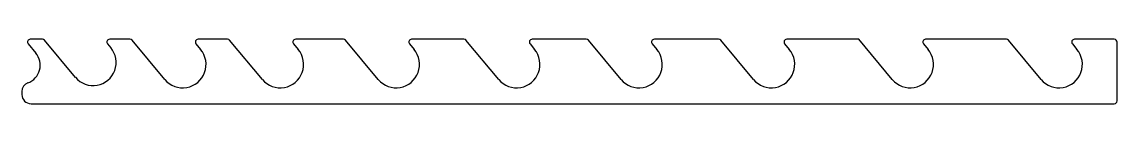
# Model space of a CAD drawing. Header units: millimetres. Extents: x -314 to 882, y 216 to 286.
import ezdxf

# ---------------------------------------------------------------- set-up
doc = ezdxf.new("R2010")
doc.units = ezdxf.units.MM
doc.layers.add('Default', color=7, linetype='Continuous')
doc.layers.add('SUPORTE_PESOS_10', color=7, linetype='Continuous')

# ---------------------------------------------------------------- blocks, each defined once
blk = doc.blocks.new('SE')
at = {"layer": 'SUPORTE_PESOS_10', "color": 7, "linetype": 'Continuous'}
for p, q in [((-307.2, 281), (-298.8, 270.9)), ((-291.6, 285.9), (-304.9, 285.9)), ((-255.4, 244.5), (-289.3, 284.8)), ((-220.4, 281), (-217, 276.8)), ((-196, 285.9), (-218.1, 285.9)), ((-157.9, 242.2), (-193.7, 284.8)), ((-123.9, 281), (-118.9, 275)), ((-89.4, 285.9), (-121.6, 285.9)), ((-51.4, 242.2), (-87.1, 284.8)), ((-17.3, 281), (-12.3, 275)), ((37.2, 285.9), (-15, 285.9)), ((75.2, 242.2), (39.5, 284.8)), ((109.3, 281), (114.3, 275)), ((168.8, 285.9), (111.6, 285.9)), ((206.8, 242.2), (171, 284.8)), ((240.9, 281), (245.9, 275)), ((302.3, 285.9), (243.2, 285.9)), ((340.4, 242.2), (304.6, 284.8)), ((374.4, 281), (379.4, 275)), ((446.9, 285.9), (376.7, 285.9)), ((484.9, 242.2), (449.2, 284.8)), ((519, 281), (524, 275)), ((599.9, 285.9), (521.3, 285.9)), ((636.5, 242.2), (599.9, 285.9)), ((670.6, 281), (675.6, 275)), ((761.1, 285.9), (672.9, 285.9)), ((799.1, 242.2), (763.4, 284.8)), ((833.2, 281), (838.2, 275)), ((879, 285.9), (835.5, 285.9)), ((882, 218.9), (882, 282.9)), ((-314, 229.1), (-314, 225.9)), ((-304, 215.9), (879, 215.9))]:
    blk.add_line(p, q, dxfattribs=at)
for centre, radius, start, end in [((-304.9, 282.9), 3, 90, 220), ((-291.6, 282.9), 3, 40, 90), ((-236.2, 260.7), 25.1, 220, 40), ((-218.1, 282.9), 3, 90, 220), ((-196, 282.9), 3, 40, 90), ((-121.6, 282.9), 3, 90, 220), ((-89.4, 282.9), 3, 40, 90), ((-15, 282.9), 3, 90, 220), ((37.2, 282.9), 3, 40, 90), ((111.6, 282.9), 3, 90, 220), ((168.8, 282.9), 3, 40, 90), ((243.2, 282.9), 3, 90, 220), ((302.3, 282.9), 3, 40, 90), ((376.7, 282.9), 3, 90, 220), ((446.9, 282.9), 3, 40, 90), ((521.3, 282.9), 3, 90, 220), ((672.9, 282.9), 3, 90, 220), ((761.1, 282.9), 3, 40, 90), ((835.5, 282.9), 3, 90, 220), ((879, 282.9), 3, 0, 90), ((-314.5, 257.7), 20.5, 290.1368, 40), ((-138.4, 258.6), 25.5, 220, 40), ((-31.8, 258.6), 25.5, 220, 40), ((94.7, 258.6), 25.5, 220, 40), ((226.3, 258.6), 25.5, 220, 40), ((359.9, 258.6), 25.5, 220, 40), ((504.5, 258.6), 25.5, 220, 40), ((656, 258.6), 25.5, 220, 40), ((818.6, 258.6), 25.5, 220, 40), ((-304, 229.1), 10, 110.1368, 180), ((-304, 225.9), 10, 180, 270), ((879, 218.9), 3, 270, 0)]:
    blk.add_arc(centre, radius, start, end, dxfattribs=at)

msp = doc.modelspace()

# ---------------------------------------------------------------- block references
at = {"layer": 'Default'}
msp.add_blockref('SE', (0, 0), dxfattribs=at)

doc.saveas('drawing.dxf')
